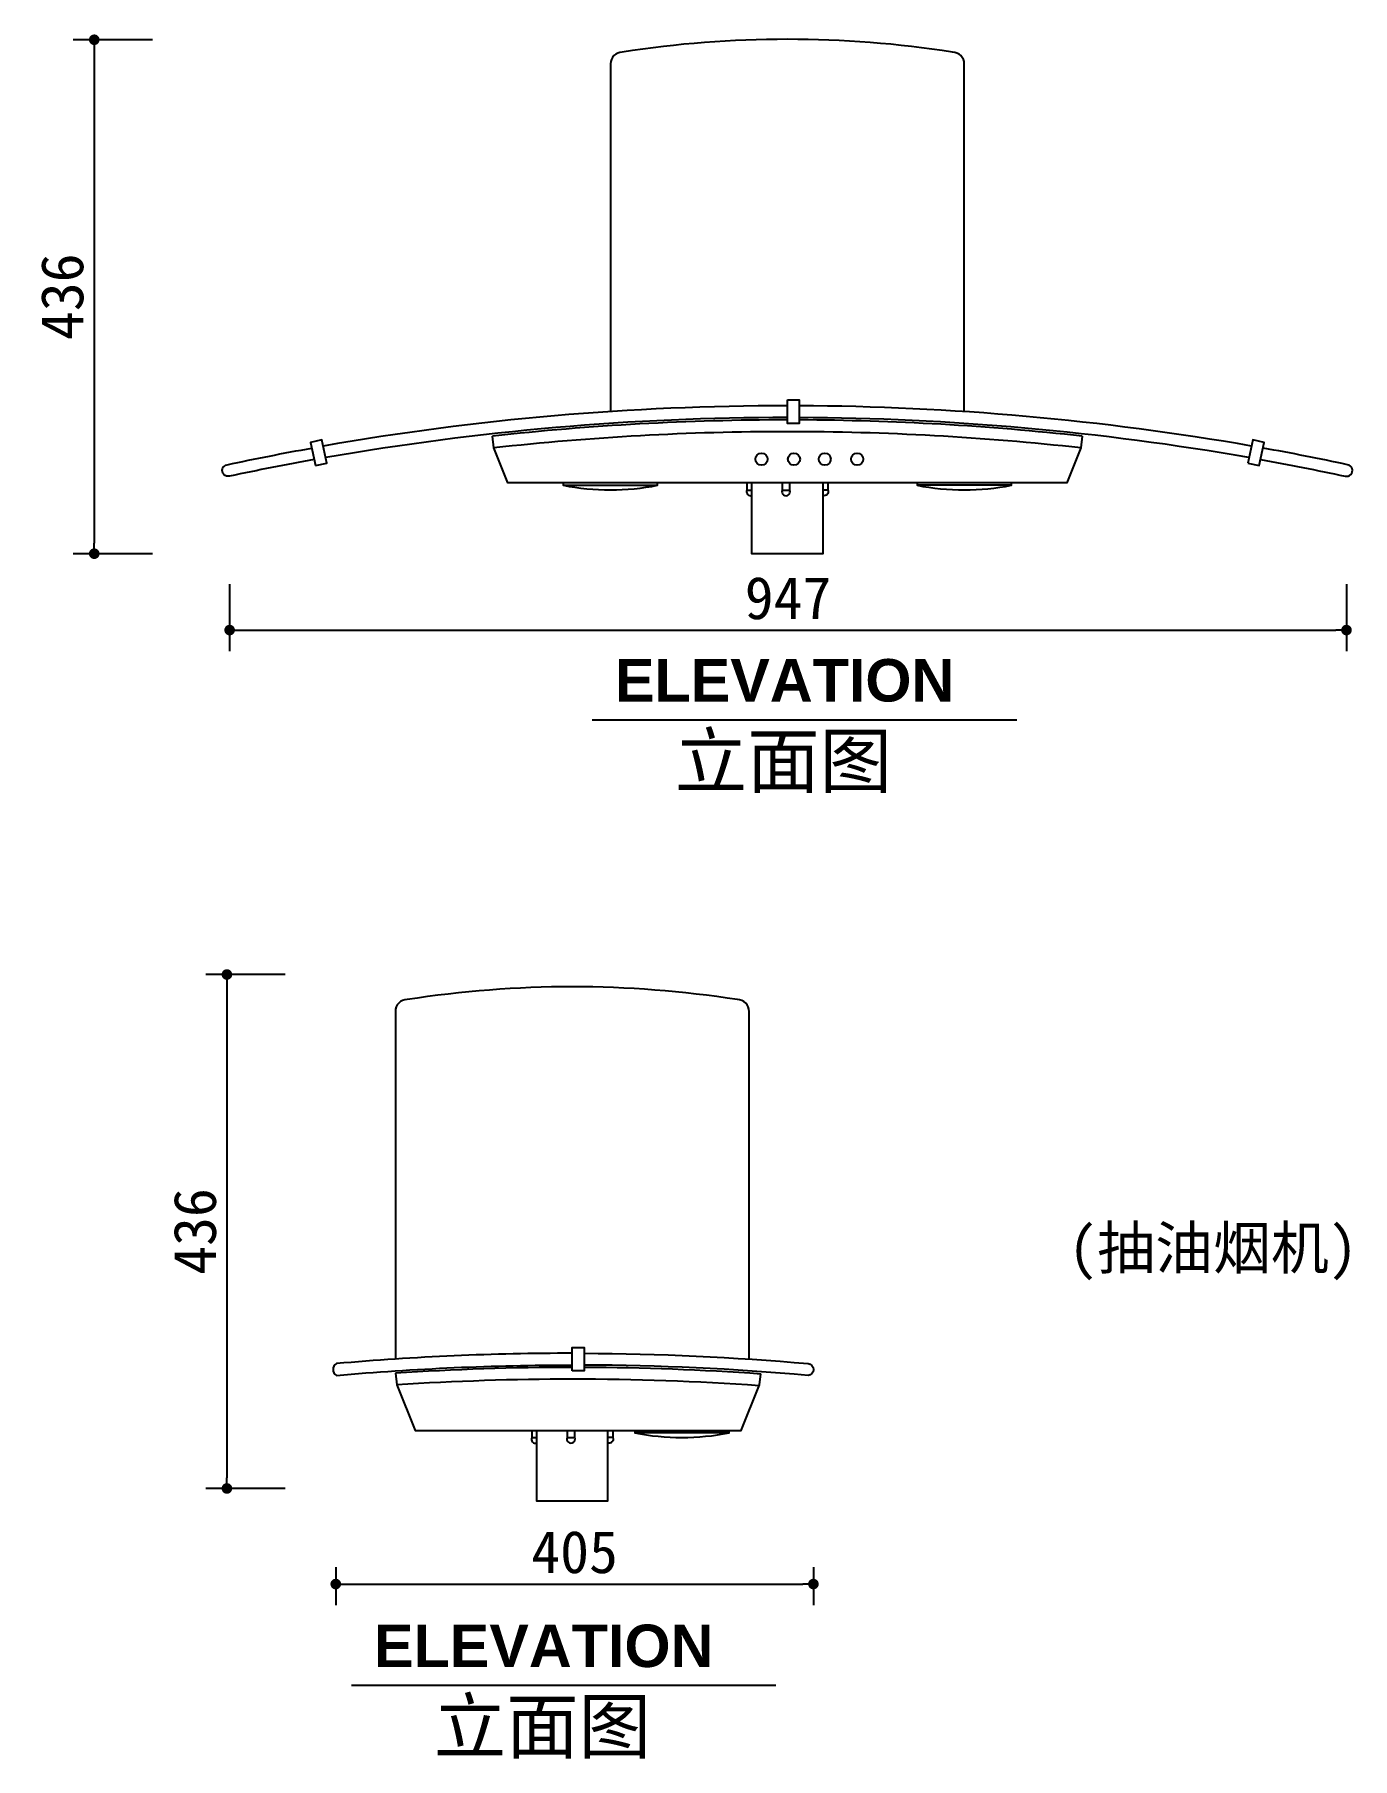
# Model space of a CAD drawing. Extents: x 27010 to 28128, y 11977 to 13440.
import ezdxf

# ---------------------------------------------------------------- set-up
doc = ezdxf.new("R2010")
doc.units = 0
doc.header["$MEASUREMENT"] = 0
doc.layers.get('0').update_dxf_attribs({"linetype": 'CONTINUOUS'})
doc.layers.get('DEFPOINTS').update_dxf_attribs({"linetype": 'CONTINUOUS'})
for name, color, linetype in [('3', 3, 'CONTINUOUS'), ('7', 7, 'CONTINUOUS'), ('DIM', 3, 'CONTINUOUS'), ('TEXT', 3, 'CONTINUOUS')]:
    doc.layers.add(name, color=color, linetype=linetype)
doc.styles.add('HT', font='swisseb.ttf')
doc.styles.add('HZ', font='simfang.ttf')
doc.dimstyles.get("Standard").update_dxf_attribs({"dimscale": 18, "dimtxt": 2, "dimasz": 0.5, "dimexe": 1, "dimexo": 1, "dimgap": 0.5, "dimtad": 1, "dimdec": 0, "dimtxsty": 'HZ', "dimblk1": 'DOT', "dimblk2": 'DOT', "dimsah": 1, "dimcen": 0, "dimazin": 3, "dimtfac": 1, "dimtdec": 0, "dimtmove": 0, "dimatfit": 3, "dimtolj": 1, "dimtzin": 0})

# ---------------------------------------------------------------- blocks, each defined once
blk = doc.blocks.new('_DOT')
at = {"color": 0, "linetype": 'BYBLOCK'}
blk.add_line((-0.5, 0), (-1, 0), dxfattribs=at)
at = {"color": 0, "linetype": 'BYBLOCK', "const_width": 0.5}
blk.add_lwpolyline([(-0.25, 0, 1), (0.25, 0, 1)], format="xyb", close=True, dxfattribs=at)
blk = doc.blocks.new('*D2')
at = {"color": 0, "linetype": 'BYBLOCK'}
for p, q in [((27222.7, 12642.6), (27155.2, 12642.6)), ((27173.2, 12633.6), (27173.2, 12215.6)), ((27222.7, 12206.6), (27155.2, 12206.6))]:
    blk.add_line(p, q, dxfattribs=at)
at = {"layer": 'DEFPOINTS', "color": 0, "linetype": 'BYBLOCK'}
for p in [(27240.7, 12642.6), (27173.2, 12206.6), (27240.7, 12206.6)]:
    blk.add_point(p, dxfattribs=at)
at = {"color": 0, "linetype": 'BYBLOCK', "xscale": 9, "yscale": 9, "zscale": 9}
for p, rotation in [((27173.2, 12642.6), 90), ((27173.2, 12206.6), 270)]:
    blk.add_blockref('_DOT', p, dxfattribs=dict(at, rotation=rotation))
at = {"color": 0, "linetype": 'BYBLOCK', "insert": (27146.2, 12424.6), "char_height": 36, "attachment_point": 5, "rotation": 90, "style": 'HZ'}
blk.add_mtext('\\A1;436', dxfattribs=at)
blk = doc.blocks.new('*D3')
at = {"color": 0, "linetype": 'BYBLOCK'}
for p, q in [((27265.5, 12139.9), (27265.5, 12107.5)), ((27670.5, 12139.9), (27670.5, 12107.5)), ((27274.5, 12125.5), (27661.5, 12125.5))]:
    blk.add_line(p, q, dxfattribs=at)
at = {"layer": 'DEFPOINTS', "color": 0, "linetype": 'BYBLOCK'}
for p in [(27265.5, 12157.9), (27670.5, 12157.9), (27670.5, 12125.5)]:
    blk.add_point(p, dxfattribs=at)
at = {"color": 0, "linetype": 'BYBLOCK', "xscale": 9, "yscale": 9, "zscale": 9, "rotation": 180}
blk.add_blockref('_DOT', (27265.5, 12125.5), dxfattribs=at)
at = {"color": 0, "linetype": 'BYBLOCK', "xscale": 9, "yscale": 9, "zscale": 9}
blk.add_blockref('_DOT', (27670.5, 12125.5), dxfattribs=at)
at = {"color": 0, "linetype": 'BYBLOCK', "insert": (27468, 12152.5), "char_height": 36, "attachment_point": 5, "style": 'HZ'}
blk.add_mtext('\\A1;405', dxfattribs=at)
blk = doc.blocks.new('*D1')
at = {"color": 0, "linetype": 'BYBLOCK'}
for p, q in [((27175.5, 12973.7), (27175.5, 12916.8)), ((28122.5, 12973.7), (28122.5, 12916.8)), ((27184.5, 12934.8), (28113.5, 12934.8))]:
    blk.add_line(p, q, dxfattribs=at)
at = {"layer": 'DEFPOINTS', "color": 0, "linetype": 'BYBLOCK'}
for p in [(27175.5, 12991.7), (28122.5, 12991.7), (28122.5, 12934.8)]:
    blk.add_point(p, dxfattribs=at)
at = {"color": 0, "linetype": 'BYBLOCK', "xscale": 9, "yscale": 9, "zscale": 9, "rotation": 180}
blk.add_blockref('_DOT', (27175.5, 12934.8), dxfattribs=at)
at = {"color": 0, "linetype": 'BYBLOCK', "xscale": 9, "yscale": 9, "zscale": 9}
blk.add_blockref('_DOT', (28122.5, 12934.8), dxfattribs=at)
at = {"color": 0, "linetype": 'BYBLOCK', "insert": (27649, 12961.8), "char_height": 36, "attachment_point": 5, "style": 'HZ'}
blk.add_mtext('\\A1;947', dxfattribs=at)
blk = doc.blocks.new('*D0')
at = {"color": 0, "linetype": 'BYBLOCK'}
for p, q in [((27110.1, 13435.6), (27042.7, 13435.6)), ((27060.7, 13426.6), (27060.7, 13008.6)), ((27110.1, 12999.6), (27042.7, 12999.6))]:
    blk.add_line(p, q, dxfattribs=at)
at = {"layer": 'DEFPOINTS', "color": 0, "linetype": 'BYBLOCK'}
for p in [(27128.1, 13435.6), (27060.7, 12999.6), (27128.1, 12999.6)]:
    blk.add_point(p, dxfattribs=at)
at = {"color": 0, "linetype": 'BYBLOCK', "xscale": 9, "yscale": 9, "zscale": 9}
for p, rotation in [((27060.7, 13435.6), 90), ((27060.7, 12999.6), 270)]:
    blk.add_blockref('_DOT', p, dxfattribs=dict(at, rotation=rotation))
at = {"color": 0, "linetype": 'BYBLOCK', "insert": (27033.7, 13217.6), "char_height": 36, "attachment_point": 5, "rotation": 90, "style": 'HZ'}
blk.add_mtext('\\A1;436', dxfattribs=at)

msp = doc.modelspace()

# ---------------------------------------------------------------- linework, layer by layer
at = {"layer": '3'}
for p, q in [((27458.4, 13057.6), (27538.4, 13057.6)), ((27614.1, 13053.6), (27618.4, 13053.6)), ((27644.1, 13053.6), (27650.5, 13053.6)), ((27682.8, 13053.6), (27678.4, 13053.6)), ((27838.4, 13057.6), (27758.4, 13057.6)), ((27431.7, 12249.8), (27436, 12249.8)), ((27461.7, 12249.8), (27468.1, 12249.8)), ((27500.4, 12249.8), (27496, 12249.8)), ((27599, 12253.7), (27519, 12253.7))]:
    msp.add_line(p, q, dxfattribs=at)
for points in [[(27458.4, 13059.6), (27458.4, 13057.6, 0.09554), (27538.4, 13057.6), (27538.4, 13059.6)], [(27614.1, 13059.6), (27614.1, 13053.6, 0.643829), (27618.4, 13049)], [(27644.1, 13059.6), (27644.1, 13053.6, 1.493545), (27650.5, 13053.6), (27650.5, 13059.6)], [(27682.8, 13059.6), (27682.8, 13053.6, -0.643829), (27678.4, 13049)], [(27758.4, 13059.6), (27758.4, 13057.6, 0.09554), (27838.4, 13057.6), (27838.4, 13059.6)], [(27624.6, 12293.7, 0.017562), (27466, 12299.3, 0.016482), (27317.2, 12294.4)], [(27431.7, 12255.7), (27431.7, 12249.8, 0.643829), (27436, 12245.1)], [(27461.7, 12255.7), (27461.7, 12249.8, 1.493545), (27468.1, 12249.8), (27468.1, 12255.7)], [(27500.4, 12255.7), (27500.4, 12249.8, -0.643829), (27496, 12245.1)], [(27519, 12255.7), (27519, 12253.7, 0.09554), (27599, 12253.7), (27599, 12255.7)]]:
    msp.add_lwpolyline(points, format="xyb", dxfattribs=at)
for centre in [(27626.5, 13079.8), (27654, 13079.8), (27680.1, 13079.8), (27707.6, 13079.8)]:
    msp.add_circle(centre, 5.14, dxfattribs=at)
for centre, radius, start, end in [((27648.4, 10843.9), 2269.2, 90, 96.325), ((27648.4, 10843.9), 2269.2, 83.675, 89.7477), ((27648.4, 10843.9), 2259.2, 90, 96.325), ((27648.4, 10843.9), 2259.2, 83.675, 90), ((27466, 10040.1), 2269.2, 90, 93.7884), ((27466, 10040.1), 2269.2, 85.9604, 89.7477)]:
    msp.add_arc(centre, radius, start, end, dxfattribs=at)
at = {"layer": '7'}
for points in [[(27798.4, 13120.2), (27798.4, 13415.1, 0.414214), (27788.4, 13425.1, 0.077724), (27508.4, 13425.1, 0.414214), (27498.4, 13415.1), (27498.4, 13120.2)], [(27247.2, 13079.4, 0.008037), (27175.5, 13065.4, -1.043248), (27173.4, 13075.1, -0.008002), (27245.1, 13089.2)], [(28049.7, 13079.4, -0.008037), (28121.3, 13065.4, 1.043248), (28123.4, 13075.1, 0.008002), (28051.8, 13089.2, 0.008002)], [(27616, 12316.4), (27616, 12611.3, 0.414214), (27606, 12621.3, 0.077724), (27326, 12621.3, 0.414214), (27316, 12611.3), (27316, 12316.4)], [(27466, 12321.3, 0.02195), (27266, 12312.5, 0.569892), (27266, 12302.5, -0.022046), (27466, 12311.3)], [(27476, 12321.3, -0.020853), (27666, 12312.5, -0.898891), (27666, 12302.5, 0.020945), (27476, 12311.3, 0.020945)]]:
    msp.add_lwpolyline(points, format="xyb", dxfattribs=at)
for points in [[(27648.4, 13130.1), (27658.4, 13130.1), (27658.4, 13110.1), (27648.4, 13110.1)], [(27248.2, 13074.5), (27258, 13076.5), (27253.8, 13096.1), (27244.1, 13094)], [(28038.9, 13076.5), (28048.6, 13074.5), (28052.8, 13094), (28043, 13096.1)], [(27466, 12306.3), (27466, 12326.3), (27476, 12326.3), (27476, 12306.3)]]:
    msp.add_lwpolyline(points, close=True, dxfattribs=at)
for points in [[(27898.4, 13099.3), (27897.3, 13089.4), (27885.3, 13059.6), (27411.5, 13059.6), (27399.5, 13089.4), (27398.4, 13099.3)], [(27678.4, 13059.6), (27678.4, 12999.6), (27618.4, 12999.6), (27618.4, 13059.6)], [(27316.1, 12304.3), (27317.2, 12294.4), (27332.8, 12255.7), (27609.3, 12255.7), (27624.9, 12294.4), (27625.9, 12303.7)], [(27496, 12255.7), (27496, 12195.7), (27436, 12195.7), (27436, 12255.7)]]:
    msp.add_lwpolyline(points, dxfattribs=at)
for radius, start, end in [(2281.2, 90, 99.9328), (2281.2, 80.0672, 89.7488), (2271.2, 90, 99.9236), (2271.2, 80.0764, 89.7477)]:
    msp.add_arc((27648.4, 10843.9), radius, start, end, dxfattribs=at)
at = {"layer": 'TEXT', "color": 6}
for p, q in [((27483, 12858.7), (27843, 12858.7)), ((27278.7, 12039.7), (27638.7, 12039.7))]:
    msp.add_line(p, q, dxfattribs=at)

# ---------------------------------------------------------------- texts
at = {"layer": 'TEXT', "linetype": 'BYBLOCK'}
for s, height, style, p in [('ELEVATION', 36, 'HT', (27502.2, 12874.2)), ('立面图', 45, 'HZ', (27553, 12801.4)), ('ELEVATION', 36, 'HT', (27297.9, 12055.1)), ('立面图', 45, 'HZ', (27348.7, 11982.4))]:
    msp.add_text(s, height=height, dxfattribs=dict(at, style=style)).set_placement(p)
at = {"layer": 'TEXT', "style": 'HZ'}
msp.add_text('(抽油烟机)', height=36, dxfattribs=at).set_placement((27886.6, 12392.8))

# ---------------------------------------------------------------- dimensions: what is measured, and where the dimension line sits
at = {"layer": 'DIM'}
for base, p1, p2, picture, middle in [((27060.7, 12999.6), (27128.1, 13435.6), (27128.1, 12999.6), '*D0', (27033.7, 13217.6)), ((27173.2, 12206.6), (27240.7, 12642.6), (27240.7, 12206.6), '*D2', (27146.2, 12424.6))]:
    dim = msp.add_linear_dim(base=base, p1=p1, p2=p2, angle=90, dimstyle='STANDARD', override={"dimscale": 18, "dimtxt": 2, "dimasz": 0.5, "dimgap": 0.5, "dimdec": 0, "dimtxsty": 'HZ', "dimblk1": 'DOT', "dimblk2": 'DOT', "dimsah": 1, "dimcen": 0, "dimtdec": 0}, dxfattribs=at)
    dim.commit()
    dim.dimension.update_dxf_attribs({"geometry": picture, "text_midpoint": middle})
for base, p1, p2, picture, middle in [((28122.5, 12934.8), (27175.5, 12991.7), (28122.5, 12991.7), '*D1', (27649, 12961.8)), ((27670.5, 12125.5), (27265.5, 12157.9), (27670.5, 12157.9), '*D3', (27468, 12152.5))]:
    dim = msp.add_linear_dim(base=base, p1=p1, p2=p2, dimstyle='STANDARD', override={"dimscale": 18, "dimtxt": 2, "dimasz": 0.5, "dimgap": 0.5, "dimdec": 0, "dimtxsty": 'HZ', "dimblk1": 'DOT', "dimblk2": 'DOT', "dimsah": 1, "dimcen": 0, "dimtdec": 0}, dxfattribs=at)
    dim.commit()
    dim.dimension.update_dxf_attribs({"geometry": picture, "text_midpoint": middle})

doc.saveas('drawing.dxf')
